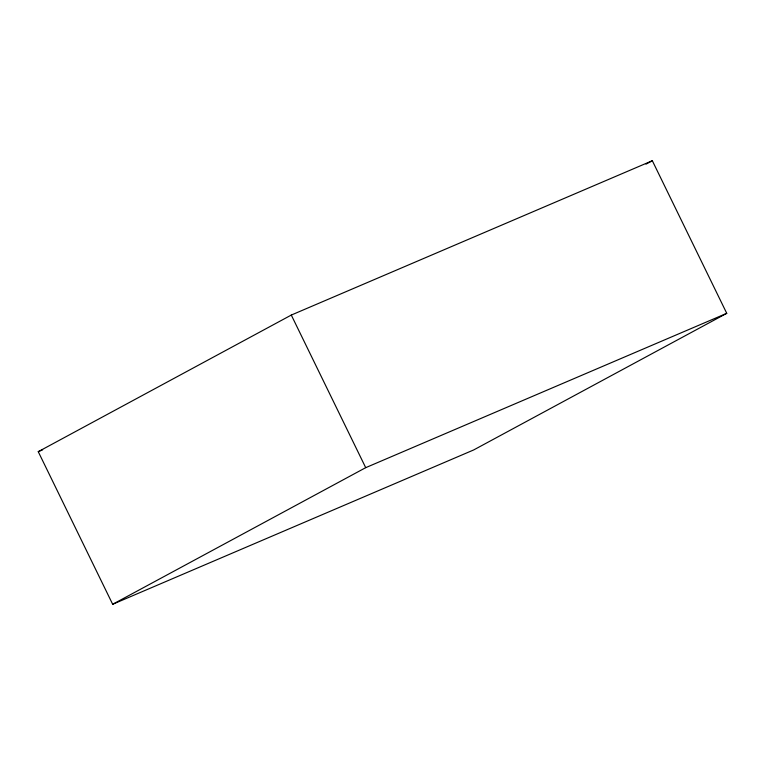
<?xml version="1.0" encoding="UTF-8"?>
<svg xmlns="http://www.w3.org/2000/svg" width="765" height="765" viewBox="0 0 765 765"><rect width="100%" height="100%" fill="white"/><g stroke="black" fill="none" stroke-linecap="round" stroke-linejoin="round"><path stroke-width="1.15" d="M38.25 451.675L291.293 315.065L652.325 160.727L726.75 313.325L473.707 449.935L112.675 604.274L38.25 451.675L42.639 449.801M646.023 164.131L652.325 160.727M112.675 604.274L365.708 467.664L726.75 313.325M291.293 315.065L365.708 467.664"/></g></svg>
